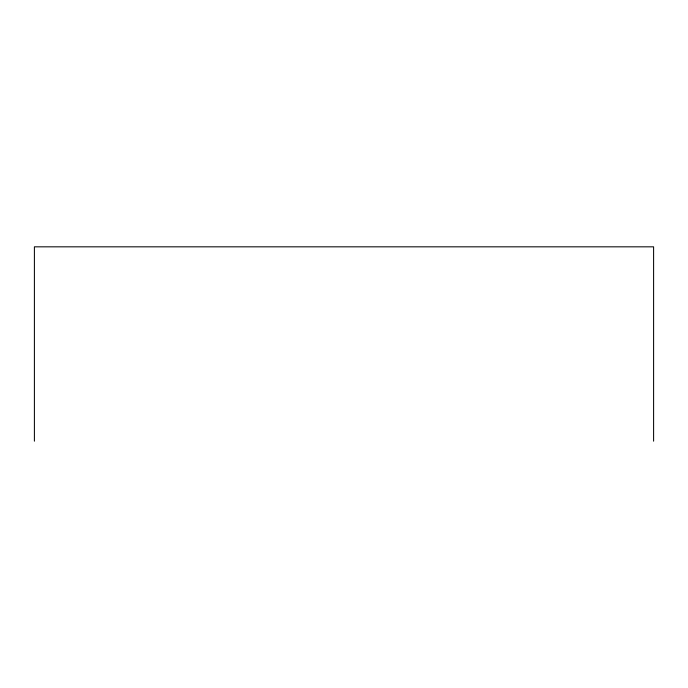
<?xml version="1.0" encoding="UTF-8"?>
<svg xmlns="http://www.w3.org/2000/svg" width="688" height="688" viewBox="0 0 688 688"><rect width="100%" height="100%" fill="white"/><g stroke="black" fill="none" stroke-linecap="round" stroke-linejoin="round"><path stroke-width="1.03" d="M653.6 441.171L653.6 246.829L34.4 246.829L34.4 441.171"/></g></svg>
